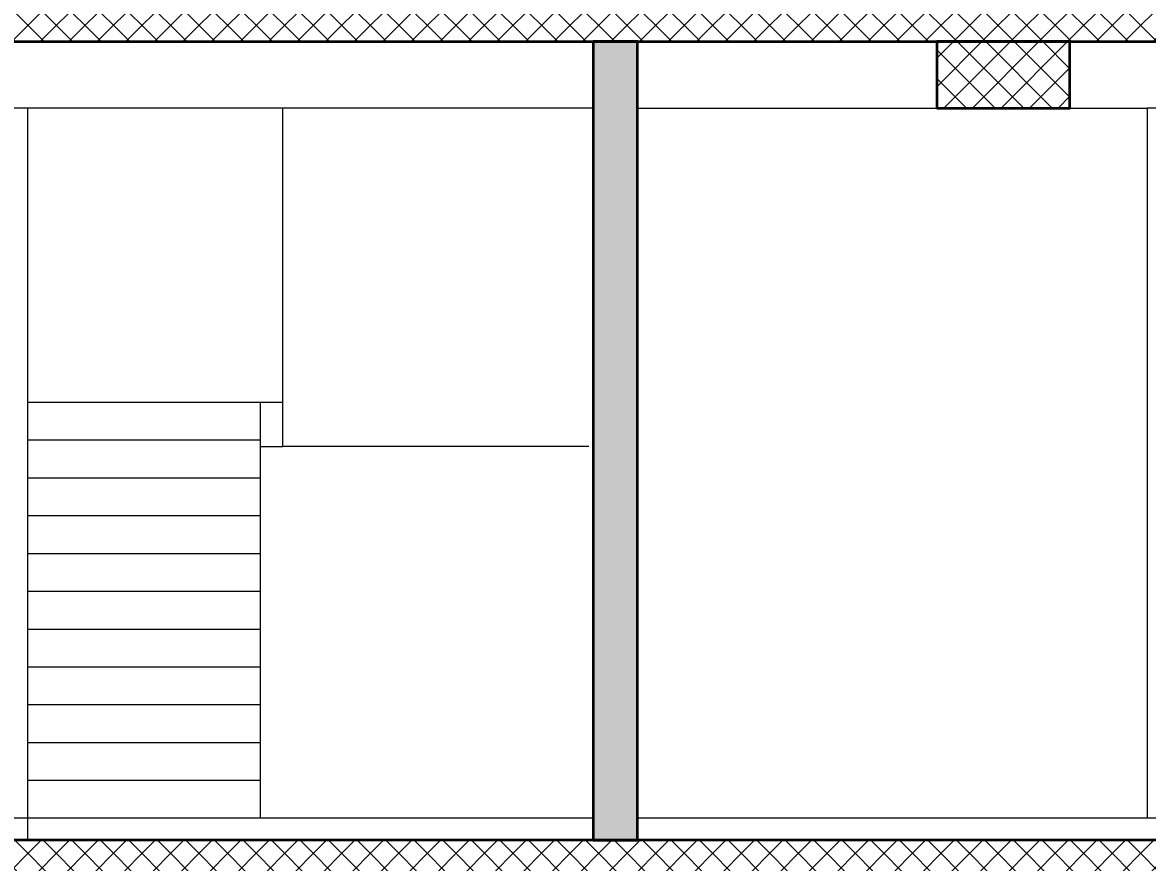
# Model space of a CAD drawing. Header units: millimetres. Extents: x -15634 to 67596, y -3027 to 55843.
# Drawn here: x 17221 to 22294, y 8196 to 11982 of the extents above; entities that cross this region are included whole.
import ezdxf

# ---------------------------------------------------------------- set-up
doc = ezdxf.new("R2010")
doc.units = ezdxf.units.MM
doc.header["$MEASUREMENT"] = 0
doc.set_wipeout_variables(frame=1)
doc.linetypes.add('Wipeout_Contour', pattern=[1000, 0, -1000])
for name, color, linetype in [('Dimensioning - General', 7, 'Continuous'), ('Structural - Bearing', 7, 'Continuous'), ('Structural - Combined', 7, 'Continuous')]:
    doc.layers.add(name, color=color, linetype=linetype)
for name, color, linetype, lineweight, true_color in [('Dimensioning - General_Pen_No__61', 7, 'Continuous', 20, 0x6a6a6a), ('Dimensioning - General_Pen_No__88', 7, 'Continuous', 20, 0xfd4435), ('Structural - Bearing_Pen_No__61', 7, 'Continuous', 20, 0x6a6a6a), ('Structural - Bearing_Pen_No__82', 7, 'Continuous', 20, 0xaaaaaa), ('Structural - Combined_Pen_No__82', 7, 'Continuous', 20, 0xaaaaaa)]:
    doc.layers.add(name, color=color, linetype=linetype, lineweight=lineweight, true_color=true_color)
for name, color, linetype, lineweight in [('Structural - Bearing_Pen_No__1', 7, 'Continuous', 13), ('Structural - Bearing_Pen_No__101', 252, 'Continuous', 13), ('Structural - Bearing_Pen_No__7', 7, 'Continuous', 35)]:
    doc.layers.add(name, color=color, linetype=linetype, lineweight=lineweight)
doc.styles.add('GENERATED_STYLE_6', font='calibril.ttf')
doc.dimstyles.new('GENERATED_STYLE__3', dxfattribs={"dimtxt": 195.999997, "dimasz": 106.4, "dimexe": 0.18, "dimexo": 0.0625, "dimgap": 0.09, "dimtad": 1, "dimdec": 0, "dimlfac": 0.1, "dimzin": 0, "dimdsep": 46, "dimtxsty": 'GENERATED_STYLE_6', "dimblk": 'ARROWHEAD_2', "dimblk1": 'ARROWHEAD_2', "dimblk2": 'ARROWHEAD_2', "dimcen": 0.09, "dimse1": 1, "dimse2": 1, "dimclrd": 256, "dimclre": 256, "dimclrt": 256, "dimadec": 0, "dimazin": 0, "dimtfac": 1, "dimtdec": 4, "dimtmove": 0, "dimatfit": 3, "dimfxl": 1, "dimtolj": 1, "dimtzin": 0, "dimarcsym": 0})
pattern_1 = [(45, (0, 0), (-64.34671, 64.34671), []), (135, (0, 0), (64.34671, 64.34671), [])]

# ---------------------------------------------------------------- blocks, each defined once
blk = doc.blocks.new('*D81')
at = {"layer": 'Dimensioning - General_Pen_No__61', "color": 251, "linetype": 'Continuous', "lineweight": 20, "true_color": 0x6a6a6a, "transparency": 16777216}
for p, q in [((27454.4, 8336), (27594.4, 8255.2)), ((27629.4, 8295.6), (27419.4, 8295.6)), ((27524.4, 8095.6), (27524.4, 8295.6)), ((27454.4, 8136), (27594.4, 8055.2)), ((27629.4, 8095.6), (27419.4, 8095.6))]:
    blk.add_line(p, q, dxfattribs=at)
blk = doc.blocks.new('ARROWHEAD_2')
at = {"color": 0, "linetype": 'Continuous', "lineweight": 0}
for p, q in [((-0.378, -0.655), (0.378, 0.655)), ((0, 0), (-1, 0))]:
    blk.add_line(p, q, dxfattribs=at)
blk = doc.blocks.new('*D82')
at = {"layer": 'Dimensioning - General_Pen_No__61', "color": 251, "linetype": 'Continuous', "lineweight": 20, "true_color": 0x6a6a6a, "transparency": 16777216}
for p, q in [((27594.4, 11555.2), (27454.4, 11636)), ((27524.4, 11595.6), (27524.4, 11664.1)), ((27629.4, 11595.6), (27419.4, 11595.6)), ((27524.4, 8295.6), (27524.4, 11595.6)), ((27454.4, 8336), (27594.4, 8255.2)), ((27629.4, 8295.6), (27419.4, 8295.6))]:
    blk.add_line(p, q, dxfattribs=at)
at = {"layer": 'Dimensioning - General_Pen_No__88', "color": 20, "lineweight": 20, "true_color": 0xfd4435, "transparency": 16777216, "char_height": 196, "attachment_point": 7, "rotation": 90, "style": 'GENERATED_STYLE_6'}
for s, insert in [('\\A1;{\\pql;\\fCalibri Light|b0|i0|c0|p34;330}', (27485.2, 9707.3)), ('\\A1;{\\pql;\\fCalibri Light|b0|i0|c0|p34;20}', (27485.2, 8336.1))]:
    blk.add_mtext(s, dxfattribs=dict(at, insert=insert))
blk = doc.blocks.new('*D88')
at = {"layer": 'Dimensioning - General_Pen_No__61', "color": 251, "linetype": 'Continuous', "lineweight": 20, "true_color": 0x6a6a6a, "transparency": 16777216}
for p, q in [((28004.4, 8336), (28144.4, 8255.2)), ((28179.4, 8295.6), (27969.4, 8295.6)), ((28074.4, 8095.6), (28074.4, 8295.6)), ((28004.4, 8136), (28144.4, 8055.2)), ((28179.4, 8095.6), (27969.4, 8095.6))]:
    blk.add_line(p, q, dxfattribs=at)
blk = doc.blocks.new('*D89')
at = {"layer": 'Dimensioning - General_Pen_No__61', "color": 251, "linetype": 'Continuous', "lineweight": 20, "true_color": 0x6a6a6a, "transparency": 16777216}
for p, q in [((28004.4, 11936), (28144.4, 11855.2)), ((28179.4, 11895.6), (27969.4, 11895.6)), ((28074.4, 8295.6), (28074.4, 11895.6)), ((28004.4, 8336), (28144.4, 8255.2)), ((28179.4, 8295.6), (27969.4, 8295.6))]:
    blk.add_line(p, q, dxfattribs=at)
at = {"layer": 'Dimensioning - General_Pen_No__88', "color": 20, "lineweight": 20, "true_color": 0xfd4435, "transparency": 16777216, "char_height": 196, "attachment_point": 7, "rotation": 90, "style": 'GENERATED_STYLE_6'}
for s, insert in [('\\A1;{\\pql;\\fCalibri Light|b0|i0|c0|p34;20}', (28035.2, 11537.4)), ('\\A1;{\\pql;\\fCalibri Light|b0|i0|c0|p34;360}', (28035.2, 9857.3))]:
    blk.add_mtext(s, dxfattribs=dict(at, insert=insert))
blk = doc.blocks.new('*D90')
at = {"layer": 'Dimensioning - General_Pen_No__61', "color": 251, "linetype": 'Continuous', "lineweight": 20, "true_color": 0x6a6a6a, "transparency": 16777216}
for p, q in [((28004.4, 12136), (28144.4, 12055.2)), ((28179.4, 12095.6), (27969.4, 12095.6)), ((28074.4, 11895.6), (28074.4, 12095.6)), ((28004.4, 11936), (28144.4, 11855.2)), ((28179.4, 11895.6), (27969.4, 11895.6))]:
    blk.add_line(p, q, dxfattribs=at)
blk = doc.blocks.new('*D121')
at = {"layer": 'Dimensioning - General_Pen_No__61', "color": 251, "linetype": 'Continuous', "lineweight": 20, "true_color": 0x6a6a6a, "transparency": 16777216}
for p, q in [((28624.4, 5625.6), (28624.4, 8295.6)), ((28554.4, 5666), (28694.4, 5585.2)), ((28729.4, 5625.6), (28519.4, 5625.6)), ((28624.4, 2955.6), (28624.4, 5625.6)), ((28554.4, 2996), (28694.4, 2915.2)), ((28729.4, 2955.6), (28519.4, 2955.6)), ((28624.4, 495.6), (28624.4, 2955.6))]:
    blk.add_line(p, q, dxfattribs=at)
at = {"layer": 'Dimensioning - General_Pen_No__88', "color": 20, "lineweight": 20, "true_color": 0xfd4435, "transparency": 16777216, "insert": (28585.2, 4052.3), "char_height": 196, "attachment_point": 7, "rotation": 90, "style": 'GENERATED_STYLE_6'}
blk.add_mtext('\\A1;{\\pql;\\fCalibri Light|b0|i0|c0|p34;267}', dxfattribs=at)
blk = doc.blocks.new('*D122')
at = {"layer": 'Dimensioning - General_Pen_No__61', "color": 251, "linetype": 'Continuous', "lineweight": 20, "true_color": 0x6a6a6a, "transparency": 16777216}
for p, q in [((28554.4, 8336), (28694.4, 8255.2)), ((28729.4, 8295.6), (28519.4, 8295.6)), ((28624.4, 5625.6), (28624.4, 8295.6)), ((28554.4, 5666), (28694.4, 5585.2))]:
    blk.add_line(p, q, dxfattribs=at)
at = {"layer": 'Dimensioning - General_Pen_No__88', "color": 20, "lineweight": 20, "true_color": 0xfd4435, "transparency": 16777216, "insert": (28585.2, 6722.3), "char_height": 196, "attachment_point": 7, "rotation": 90, "style": 'GENERATED_STYLE_6'}
blk.add_mtext('\\A1;{\\pql;\\fCalibri Light|b0|i0|c0|p34;267}', dxfattribs=at)
blk = doc.blocks.new('*D123')
at = {"layer": 'Dimensioning - General_Pen_No__61', "color": 251, "linetype": 'Continuous', "lineweight": 20, "true_color": 0x6a6a6a, "transparency": 16777216}
for p, q in [((28554.4, 12136), (28694.4, 12055.2)), ((28729.4, 12095.6), (28519.4, 12095.6)), ((28624.4, 8295.6), (28624.4, 12095.6)), ((28554.4, 8336), (28694.4, 8255.2)), ((28729.4, 8295.6), (28519.4, 8295.6))]:
    blk.add_line(p, q, dxfattribs=at)
at = {"layer": 'Dimensioning - General_Pen_No__88', "color": 20, "lineweight": 20, "true_color": 0xfd4435, "transparency": 16777216, "insert": (28585.2, 9957.3), "char_height": 196, "attachment_point": 7, "rotation": 90, "style": 'GENERATED_STYLE_6'}
blk.add_mtext('\\A1;{\\pql;\\fCalibri Light|b0|i0|c0|p34;380}', dxfattribs=at)
blk = doc.blocks.new('*D177')
at = {"layer": 'Dimensioning - General_Pen_No__61', "color": 251, "linetype": 'Continuous', "lineweight": 20, "true_color": 0x6a6a6a, "transparency": 16777216}
for p, q in [((34964.9, 8336), (35104.9, 8255.2)), ((35139.9, 8295.6), (34929.9, 8295.6)), ((35034.9, 8095.6), (35034.9, 8295.6)), ((34964.9, 8136), (35104.9, 8055.2)), ((35139.9, 8095.6), (34929.9, 8095.6))]:
    blk.add_line(p, q, dxfattribs=at)
blk = doc.blocks.new('*D178')
at = {"layer": 'Dimensioning - General_Pen_No__61', "color": 251, "linetype": 'Continuous', "lineweight": 20, "true_color": 0x6a6a6a, "transparency": 16777216}
for p, q in [((35104.9, 11555.2), (34964.9, 11636)), ((35034.9, 11595.6), (35034.9, 11664.1)), ((35139.9, 11595.6), (34929.9, 11595.6)), ((35034.9, 8295.6), (35034.9, 11595.6)), ((34964.9, 8336), (35104.9, 8255.2)), ((35139.9, 8295.6), (34929.9, 8295.6))]:
    blk.add_line(p, q, dxfattribs=at)
at = {"layer": 'Dimensioning - General_Pen_No__88', "color": 20, "lineweight": 20, "true_color": 0xfd4435, "transparency": 16777216, "char_height": 196, "attachment_point": 7, "rotation": 90, "style": 'GENERATED_STYLE_6'}
for s, insert in [('\\A1;{\\pql;\\fCalibri Light|b0|i0|c0|p34;330}', (34995.7, 9707.3)), ('\\A1;{\\pql;\\fCalibri Light|b0|i0|c0|p34;20}', (34995.7, 8336.1))]:
    blk.add_mtext(s, dxfattribs=dict(at, insert=insert))
blk = doc.blocks.new('*D184')
at = {"layer": 'Dimensioning - General_Pen_No__61', "color": 251, "linetype": 'Continuous', "lineweight": 20, "true_color": 0x6a6a6a, "transparency": 16777216}
for p, q in [((35514.9, 8336), (35654.9, 8255.2)), ((35689.9, 8295.6), (35479.9, 8295.6)), ((35584.9, 8095.6), (35584.9, 8295.6)), ((35514.9, 8136), (35654.9, 8055.2)), ((35689.9, 8095.6), (35479.9, 8095.6))]:
    blk.add_line(p, q, dxfattribs=at)
blk = doc.blocks.new('*D185')
at = {"layer": 'Dimensioning - General_Pen_No__61', "color": 251, "linetype": 'Continuous', "lineweight": 20, "true_color": 0x6a6a6a, "transparency": 16777216}
for p, q in [((35514.9, 11936), (35654.9, 11855.2)), ((35689.9, 11895.6), (35479.9, 11895.6)), ((35584.9, 8295.6), (35584.9, 11895.6)), ((35514.9, 8336), (35654.9, 8255.2)), ((35689.9, 8295.6), (35479.9, 8295.6))]:
    blk.add_line(p, q, dxfattribs=at)
at = {"layer": 'Dimensioning - General_Pen_No__88', "color": 20, "lineweight": 20, "true_color": 0xfd4435, "transparency": 16777216, "char_height": 196, "attachment_point": 7, "rotation": 90, "style": 'GENERATED_STYLE_6'}
for s, insert in [('\\A1;{\\pql;\\fCalibri Light|b0|i0|c0|p34;20}', (35545.7, 11537.4)), ('\\A1;{\\pql;\\fCalibri Light|b0|i0|c0|p34;360}', (35545.7, 9857.3))]:
    blk.add_mtext(s, dxfattribs=dict(at, insert=insert))
blk = doc.blocks.new('*D186')
at = {"layer": 'Dimensioning - General_Pen_No__61', "color": 251, "linetype": 'Continuous', "lineweight": 20, "true_color": 0x6a6a6a, "transparency": 16777216}
for p, q in [((35514.9, 12136), (35654.9, 12055.2)), ((35689.9, 12095.6), (35479.9, 12095.6)), ((35584.9, 11895.6), (35584.9, 12095.6)), ((35514.9, 11936), (35654.9, 11855.2)), ((35689.9, 11895.6), (35479.9, 11895.6))]:
    blk.add_line(p, q, dxfattribs=at)
blk = doc.blocks.new('*D217')
at = {"layer": 'Dimensioning - General_Pen_No__61', "color": 251, "linetype": 'Continuous', "lineweight": 20, "true_color": 0x6a6a6a, "transparency": 16777216}
for p, q in [((36134.9, 5625.6), (36134.9, 8295.6)), ((36064.9, 5666), (36204.9, 5585.2)), ((36239.9, 5625.6), (36029.9, 5625.6)), ((36134.9, 2955.6), (36134.9, 5625.6)), ((36064.9, 2996), (36204.9, 2915.2)), ((36239.9, 2955.6), (36029.9, 2955.6)), ((36134.9, 495.6), (36134.9, 2955.6))]:
    blk.add_line(p, q, dxfattribs=at)
at = {"layer": 'Dimensioning - General_Pen_No__88', "color": 20, "lineweight": 20, "true_color": 0xfd4435, "transparency": 16777216, "insert": (36095.7, 4052.3), "char_height": 196, "attachment_point": 7, "rotation": 90, "style": 'GENERATED_STYLE_6'}
blk.add_mtext('\\A1;{\\pql;\\fCalibri Light|b0|i0|c0|p34;267}', dxfattribs=at)
blk = doc.blocks.new('*D218')
at = {"layer": 'Dimensioning - General_Pen_No__61', "color": 251, "linetype": 'Continuous', "lineweight": 20, "true_color": 0x6a6a6a, "transparency": 16777216}
for p, q in [((36064.9, 8336), (36204.9, 8255.2)), ((36239.9, 8295.6), (36029.9, 8295.6)), ((36134.9, 5625.6), (36134.9, 8295.6)), ((36064.9, 5666), (36204.9, 5585.2))]:
    blk.add_line(p, q, dxfattribs=at)
at = {"layer": 'Dimensioning - General_Pen_No__88', "color": 20, "lineweight": 20, "true_color": 0xfd4435, "transparency": 16777216, "insert": (36095.7, 6722.3), "char_height": 196, "attachment_point": 7, "rotation": 90, "style": 'GENERATED_STYLE_6'}
blk.add_mtext('\\A1;{\\pql;\\fCalibri Light|b0|i0|c0|p34;267}', dxfattribs=at)
blk = doc.blocks.new('*D219')
at = {"layer": 'Dimensioning - General_Pen_No__61', "color": 251, "linetype": 'Continuous', "lineweight": 20, "true_color": 0x6a6a6a, "transparency": 16777216}
for p, q in [((36064.9, 12136), (36204.9, 12055.2)), ((36239.9, 12095.6), (36029.9, 12095.6)), ((36134.9, 8295.6), (36134.9, 12095.6)), ((36064.9, 8336), (36204.9, 8255.2)), ((36239.9, 8295.6), (36029.9, 8295.6))]:
    blk.add_line(p, q, dxfattribs=at)
at = {"layer": 'Dimensioning - General_Pen_No__88', "color": 20, "lineweight": 20, "true_color": 0xfd4435, "transparency": 16777216, "insert": (36095.7, 9957.3), "char_height": 196, "attachment_point": 7, "rotation": 90, "style": 'GENERATED_STYLE_6'}
blk.add_mtext('\\A1;{\\pql;\\fCalibri Light|b0|i0|c0|p34;380}', dxfattribs=at)

msp = doc.modelspace()

# ---------------------------------------------------------------- hatches: boundary and pattern name
at = {"layer": 'Structural - Bearing_Pen_No__1', "linetype": 'Continuous', "lineweight": 13}
h = msp.add_hatch(dxfattribs=at)
h.set_pattern_fill('CONCRETE_BLOCK', style=0, pattern_type=2)
h.set_pattern_definition(pattern_1)
h.paths.add_polyline_path([(-655.6, 11895.6), (44144.4, 11895.6), (44144.4, 12095.6), (-655.6, 12095.6)])
h = msp.add_hatch(dxfattribs=at)
h.set_pattern_fill('CONCRETE_BLOCK', style=0, pattern_type=2)
h.set_pattern_definition(pattern_1)
h.paths.add_polyline_path([(21344.4, 11595.6), (21944.4, 11595.6), (21944.4, 11895.6), (21344.4, 11895.6)])

# ---------------------------------------------------------------- linework, layer by layer
at = {"layer": 'Structural - Bearing_Pen_No__1', "color": 7, "linetype": 'Continuous', "lineweight": 13}
for p, q in [((-655.6, 11895.6), (44144.4, 11895.6)), ((19994.4, 8295.6), (19994.4, 11595.6)), ((19994.4, 8295.6), (29744.4, 8295.6))]:
    msp.add_line(p, q, dxfattribs=at)
at = {"layer": 'Structural - Bearing_Pen_No__61', "color": 251, "linetype": 'Continuous', "lineweight": 20, "true_color": 0x6a6a6a}
msp.add_lwpolyline([(29744.4, 8395.6), (19994.4, 8395.6)], dxfattribs=at)
at = {"layer": 'Structural - Bearing_Pen_No__7', "color": 7, "linetype": 'Continuous', "lineweight": 35, "flags": 128}
for points in [[(-655.6, 11895.6), (44144.4, 11895.6), (44144.4, 12095.6), (-655.6, 12095.6)], [(21344.4, 11595.6), (21944.4, 11595.6), (21944.4, 11895.6), (21344.4, 11895.6)]]:
    msp.add_lwpolyline(points, close=True, dxfattribs=at)
at = {"layer": 'Structural - Bearing_Pen_No__82', "color": 253, "linetype": 'Continuous', "lineweight": 20, "true_color": 0xaaaaaa}
for p, q in [((19994.4, 11595.6), (21344.4, 11595.6)), ((21944.4, 11595.6), (22294.4, 11595.6)), ((22294.4, 8395.6), (22294.4, 11595.6)), ((26144.4, 11595.6), (22294.4, 11595.6))]:
    msp.add_line(p, q, dxfattribs=at)

# ---------------------------------------------------------------- wipeouts: each hides what was drawn before it
at = {"color": 254, "linetype": 'Wipeout_Contour', "lineweight": 0, "ltscale": 85925.399477}
msp.add_wipeout([(19794.4, 8395.6), (19793.4, 8395.6), (19793.4, 8295.6), (19794.4, 8295.6)], dxfattribs=at).dxf.layer = 'Structural - Bearing'
at = {"color": 254, "linetype": 'Wipeout_Contour', "lineweight": 0, "ltscale": 78763.617827}
msp.add_wipeout([(17244.4, 8395.6), (18294.4, 8395.6), (18294.4, 8566.1), (17244.4, 8566.1)], dxfattribs=at).dxf.layer = 'Structural - Combined'

# ---------------------------------------------------------------- next in the draw order: wipeouts: each hides what was drawn before it
at = {"color": 254, "linetype": 'Wipeout_Contour', "lineweight": 0, "ltscale": 79059.836086}
msp.add_wipeout([(18294.4, 8736.5), (17244.4, 8736.5), (17244.4, 8566.1), (18294.4, 8566.1)], dxfattribs=at).dxf.layer = 'Structural - Combined'

# ---------------------------------------------------------------- next in the draw order: wipeouts: each hides what was drawn before it
at = {"color": 254, "linetype": 'Wipeout_Contour', "lineweight": 0, "ltscale": 79360.80725}
msp.add_wipeout([(18294.4, 8907), (17244.4, 8907), (17244.4, 8736.5), (18294.4, 8736.5)], dxfattribs=at).dxf.layer = 'Structural - Combined'

# ---------------------------------------------------------------- next in the draw order: wipeouts: each hides what was drawn before it
at = {"color": 254, "linetype": 'Wipeout_Contour', "lineweight": 0, "ltscale": 79666.477637}
msp.add_wipeout([(18294.4, 9077.4), (17244.4, 9077.4), (17244.4, 8907), (18294.4, 8907)], dxfattribs=at).dxf.layer = 'Structural - Combined'

# ---------------------------------------------------------------- next in the draw order: wipeouts: each hides what was drawn before it
at = {"color": 254, "linetype": 'Wipeout_Contour', "lineweight": 0, "ltscale": 79976.793006}
msp.add_wipeout([(18294.4, 9247.9), (17244.4, 9247.9), (17244.4, 9077.4), (18294.4, 9077.4)], dxfattribs=at).dxf.layer = 'Structural - Combined'

# ---------------------------------------------------------------- next in the draw order: wipeouts: each hides what was drawn before it
at = {"color": 254, "linetype": 'Wipeout_Contour', "lineweight": 0, "ltscale": 80291.69964}
msp.add_wipeout([(18294.4, 9418.3), (17244.4, 9418.3), (17244.4, 9247.9), (18294.4, 9247.9)], dxfattribs=at).dxf.layer = 'Structural - Combined'

# ---------------------------------------------------------------- next in the draw order: wipeouts: each hides what was drawn before it
at = {"color": 254, "linetype": 'Wipeout_Contour', "lineweight": 0, "ltscale": 80611.143427}
msp.add_wipeout([(18294.4, 9588.8), (17244.4, 9588.8), (17244.4, 9418.3), (18294.4, 9418.3)], dxfattribs=at).dxf.layer = 'Structural - Combined'

# ---------------------------------------------------------------- next in the draw order: wipeouts: each hides what was drawn before it
at = {"color": 254, "linetype": 'Wipeout_Contour', "lineweight": 0, "ltscale": 80935.070874}
msp.add_wipeout([(18294.4, 9759.2), (17244.4, 9759.2), (17244.4, 9588.8), (18294.4, 9588.8)], dxfattribs=at).dxf.layer = 'Structural - Combined'

# ---------------------------------------------------------------- next in the draw order: wipeouts: each hides what was drawn before it
at = {"color": 254, "linetype": 'Wipeout_Contour', "lineweight": 0, "ltscale": 81263.427982}
msp.add_wipeout([(18294.4, 9929.7), (17244.4, 9929.7), (17244.4, 9759.2), (18294.4, 9759.2)], dxfattribs=at).dxf.layer = 'Structural - Combined'

# ---------------------------------------------------------------- next in the draw order: wipeouts: each hides what was drawn before it
at = {"color": 254, "linetype": 'Wipeout_Contour', "lineweight": 0, "ltscale": 81596.161455}
msp.add_wipeout([(18294.4, 10100.2), (17244.4, 10100.2), (17244.4, 9929.7), (18294.4, 9929.7)], dxfattribs=at).dxf.layer = 'Structural - Combined'

# ---------------------------------------------------------------- next in the draw order: wipeouts: each hides what was drawn before it
at = {"color": 254, "linetype": 'Wipeout_Contour', "lineweight": 0, "ltscale": 127513.290405}
msp.add_wipeout([(18294.4, 8295.6), (19793.4, 8295.6), (19793.4, 8395.6), (19775.4, 8395.6), (19775.4, 9970.6), (18294.4, 9970.6)], dxfattribs=at).dxf.layer = 'Structural - Bearing'
at = {"color": 254, "linetype": 'Wipeout_Contour', "lineweight": 0, "ltscale": 83901.386985}
msp.add_wipeout([(18294.4, 10070.6), (18394.4, 10070.6), (18394.4, 10270.6), (18294.4, 10270.6)], dxfattribs=at).dxf.layer = 'Structural - Combined'

# ---------------------------------------------------------------- next in the draw order: hatches: boundary and pattern name
at = {"layer": 'Structural - Bearing_Pen_No__1', "linetype": 'Continuous', "lineweight": 13}
h = msp.add_hatch(dxfattribs=at)
h.set_pattern_fill('CONCRETE_BLOCK', style=0, pattern_type=2)
h.set_pattern_definition(pattern_1)
h.paths.add_polyline_path([(-655.6, 8095.6), (44144.4, 8095.6), (44144.4, 8295.6), (-655.6, 8295.6)])

# ---------------------------------------------------------------- next in the draw order: linework, layer by layer
at = {"layer": 'Structural - Bearing_Pen_No__1', "color": 7, "linetype": 'Continuous', "lineweight": 13}
msp.add_line((16844.4, 8295.6), (19794.4, 8295.6), dxfattribs=at)
at = {"layer": 'Structural - Bearing_Pen_No__7', "color": 7, "linetype": 'Continuous', "lineweight": 35, "flags": 128}
msp.add_lwpolyline([(-655.6, 8095.6), (44144.4, 8095.6), (44144.4, 8295.6), (-655.6, 8295.6)], close=True, dxfattribs=at)
at = {"layer": 'Structural - Combined_Pen_No__82', "color": 253, "linetype": 'Continuous', "lineweight": 20, "true_color": 0xaaaaaa}
for p, q in [((17244.4, 9929.7), (18294.4, 9929.7)), ((18294.4, 9759.2), (18294.4, 9929.7)), ((17244.4, 9759.2), (18294.4, 9759.2)), ((18294.4, 9588.8), (18294.4, 9759.2)), ((17244.4, 9588.8), (18294.4, 9588.8)), ((18294.4, 9418.3), (18294.4, 9588.8)), ((17244.4, 9418.3), (18294.4, 9418.3)), ((18294.4, 9247.9), (18294.4, 9418.3)), ((17244.4, 9247.9), (18294.4, 9247.9)), ((18294.4, 9077.4), (18294.4, 9247.9)), ((17244.4, 9077.4), (18294.4, 9077.4)), ((18294.4, 8907), (18294.4, 9077.4)), ((17244.4, 8907), (18294.4, 8907)), ((18294.4, 8736.5), (18294.4, 8907)), ((17244.4, 8736.5), (18294.4, 8736.5)), ((18294.4, 8566.1), (18294.4, 8736.5)), ((17244.4, 8566.1), (18294.4, 8566.1)), ((18294.4, 8395.6), (18294.4, 8566.1))]:
    msp.add_line(p, q, dxfattribs=at)

# ---------------------------------------------------------------- next in the draw order: dimensions: what is measured, and where the dimension line sits
at = {"layer": 'Dimensioning - General', "color": 251, "linetype": 'Continuous', "lineweight": 20, "true_color": 0x6a6a6a}
for base, p1, p2, picture, middle in [((28074.4, 8295.6), (221, 8095.6), (210.5, 8295.6), '*D88', (27937.2, 7886.8)), ((28624.4, 8295.6), (2617.1, 5625.6), (2532.8, 8295.6), '*D122', (28487.2, 6946.4)), ((35584.9, 8295.6), (7731.5, 8095.6), (7721, 8295.6), '*D184', (35447.7, 7886.8)), ((36134.9, 8295.6), (10127.6, 5625.6), (10043.3, 8295.6), '*D218', (35997.7, 6946.4)), ((28624.4, 5625.6), (2627.7, 2955.6), (2617.1, 5625.6), '*D121', (28487.2, 4276.4)), ((36134.9, 5625.6), (10138.2, 2955.6), (10127.6, 5625.6), '*D217', (35997.7, 4276.4))]:
    dim = msp.add_linear_dim(base=base, p1=p1, p2=p2, angle=90, dimstyle='GENERATED_STYLE__3', dxfattribs=at)
    dim.commit()
    dim.dimension.update_dxf_attribs({"geometry": picture, "text_midpoint": middle, "dimtype": 160, "text_rotation": 90})

# ---------------------------------------------------------------- next in the draw order: wipeouts: each hides what was drawn before it
at = {"color": 254, "linetype": 'Wipeout_Contour', "lineweight": 0, "ltscale": 81933.217651}
msp.add_wipeout([(18294.4, 10270.6), (17244.4, 10270.6), (17244.4, 10100.2), (18294.4, 10100.2)], dxfattribs=at).dxf.layer = 'Structural - Combined'
at = {"color": 254, "linetype": 'Wipeout_Contour', "lineweight": 0, "ltscale": 65416.815713}
msp.add_wipeout([(18394.4, 10070.6), (19775.4, 10070.6), (19775.4, 10208.5)], dxfattribs=at).dxf.layer = 'Structural - Combined'

# ---------------------------------------------------------------- next in the draw order: linework, layer by layer
at = {"layer": 'Structural - Combined_Pen_No__82', "color": 253, "linetype": 'Continuous', "lineweight": 20, "true_color": 0xaaaaaa}
for p in [(17244.4, 10100.2), (18294.4, 9929.7)]:
    msp.add_line(p, (18294.4, 10100.2), dxfattribs=at)

# ---------------------------------------------------------------- next in the draw order: wipeouts: each hides what was drawn before it
at = {"color": 254, "linetype": 'Wipeout_Contour', "lineweight": 0, "ltscale": 86519.936463}
msp.add_wipeout([(18394.4, 10070.6), (19775.4, 10208.5), (19775.4, 10210.4), (18394.4, 10210.4)], dxfattribs=at).dxf.layer = 'Structural - Combined'

# ---------------------------------------------------------------- next in the draw order: linework, layer by layer
at = {"layer": 'Structural - Combined_Pen_No__82', "color": 253, "linetype": 'Continuous', "lineweight": 20, "true_color": 0xaaaaaa}
msp.add_line((18294.4, 10070.6), (18394.4, 10070.6), dxfattribs=at)

# ---------------------------------------------------------------- next in the draw order: wipeouts: each hides what was drawn before it
at = {"color": 254, "linetype": 'Wipeout_Contour', "lineweight": 0, "ltscale": 86671.718198}
msp.add_wipeout([(18394.4, 10210.4), (19775.4, 10210.4), (19775.4, 10212.7), (18394.4, 10380.9)], dxfattribs=at).dxf.layer = 'Structural - Combined'

# ---------------------------------------------------------------- next in the draw order: wipeouts: each hides what was drawn before it
at = {"color": 254, "linetype": 'Wipeout_Contour', "lineweight": 0, "ltscale": 65712.529528}
msp.add_wipeout([(18394.4, 10380.9), (19775.4, 10212.7), (19775.4, 10380.9)], dxfattribs=at).dxf.layer = 'Structural - Combined'

# ---------------------------------------------------------------- next in the draw order: wipeouts: each hides what was drawn before it
at = {"color": 254, "linetype": 'Wipeout_Contour', "lineweight": 0, "ltscale": 86996.81393}
msp.add_wipeout([(18394.4, 10380.9), (19775.4, 10380.9), (19775.4, 10383.2), (18394.4, 10551.5)], dxfattribs=at).dxf.layer = 'Structural - Combined'

# ---------------------------------------------------------------- next in the draw order: wipeouts: each hides what was drawn before it
at = {"color": 254, "linetype": 'Wipeout_Contour', "lineweight": 0, "ltscale": 65955.381753}
msp.add_wipeout([(18394.4, 10551.5), (19775.4, 10383.2), (19775.4, 10551.5)], dxfattribs=at).dxf.layer = 'Structural - Combined'

# ---------------------------------------------------------------- next in the draw order: wipeouts: each hides what was drawn before it
at = {"color": 254, "linetype": 'Wipeout_Contour', "lineweight": 0, "ltscale": 87326.035501}
msp.add_wipeout([(18394.4, 10551.5), (19775.4, 10551.5), (19775.4, 10553.8), (18394.4, 10722)], dxfattribs=at).dxf.layer = 'Structural - Combined'

# ---------------------------------------------------------------- next in the draw order: wipeouts: each hides what was drawn before it
at = {"color": 254, "linetype": 'Wipeout_Contour', "lineweight": 0, "ltscale": 111138.964647}
msp.add_wipeout([(19794.4, 10722), (18394.4, 10722), (19775.4, 10553.8), (19775.4, 10632.6), (19794.4, 10632.6)], dxfattribs=at).dxf.layer = 'Structural - Combined'

# ---------------------------------------------------------------- next in the draw order: wipeouts: each hides what was drawn before it
at = {"color": 254, "linetype": 'Wipeout_Contour', "lineweight": 0, "ltscale": 87812.46773}
msp.add_wipeout([(19775.4, 8395.6), (19794.4, 8395.6), (19794.4, 10532.6), (19775.4, 10532.6)], dxfattribs=at).dxf.layer = 'Structural - Bearing'
at = {"color": 254, "linetype": 'Wipeout_Contour', "lineweight": 0, "ltscale": 65180.576887}
msp.add_wipeout([(18394.4, 10722), (19794.4, 10722), (18394.4, 10892.5)], dxfattribs=at).dxf.layer = 'Structural - Combined'

# ---------------------------------------------------------------- next in the draw order: linework, layer by layer
at = {"layer": 'Structural - Bearing_Pen_No__61', "color": 251, "linetype": 'Continuous', "lineweight": 20, "true_color": 0x6a6a6a}
msp.add_lwpolyline([(19794.4, 8395.6), (16844.4, 8395.6)], dxfattribs=at)
at = {"layer": 'Structural - Combined_Pen_No__82', "color": 253, "linetype": 'Continuous', "lineweight": 20, "true_color": 0xaaaaaa}
msp.add_line((19775.4, 10070.6), (18394.4, 10070.6), dxfattribs=at)

# ---------------------------------------------------------------- next in the draw order: dimensions: what is measured, and where the dimension line sits
at = {"layer": 'Dimensioning - General', "color": 251, "linetype": 'Continuous', "lineweight": 20, "true_color": 0x6a6a6a}
for base, picture, middle in [((27524.4, 8295.6), '*D81', (27387.2, 8485.5)), ((35034.9, 8295.6), '*D177', (34897.7, 8485.5))]:
    dim = msp.add_linear_dim(base=base, p1=(-116.3, 8095.6), p2=(-62.1, 8295.6), angle=90, dimstyle='GENERATED_STYLE__3', dxfattribs=at)
    dim.commit()
    dim.dimension.update_dxf_attribs({"geometry": picture, "text_midpoint": middle, "dimtype": 160, "text_rotation": 90})

# ---------------------------------------------------------------- next in the draw order: wipeouts: each hides what was drawn before it
at = {"color": 254, "linetype": 'Wipeout_Contour', "lineweight": 0, "ltscale": 66482.477829}
msp.add_wipeout([(18394.4, 10892.5), (19794.4, 10722), (19794.4, 10892.5)], dxfattribs=at).dxf.layer = 'Structural - Combined'

# ---------------------------------------------------------------- next in the draw order: wipeouts: each hides what was drawn before it
at = {"color": 254, "linetype": 'Wipeout_Contour', "lineweight": 0, "ltscale": 65436.046406}
msp.add_wipeout([(18394.4, 10892.5), (19794.4, 10892.5), (18394.4, 11063)], dxfattribs=at).dxf.layer = 'Structural - Combined'

# ---------------------------------------------------------------- next in the draw order: wipeouts: each hides what was drawn before it
at = {"color": 254, "linetype": 'Wipeout_Contour', "lineweight": 0, "ltscale": 66734.273513}
msp.add_wipeout([(18394.4, 11063), (19794.4, 10892.5), (19794.4, 11063)], dxfattribs=at).dxf.layer = 'Structural - Combined'

# ---------------------------------------------------------------- next in the draw order: wipeouts: each hides what was drawn before it
at = {"color": 254, "linetype": 'Wipeout_Contour', "lineweight": 0, "ltscale": 65694.495497}
msp.add_wipeout([(18394.4, 11063), (19794.4, 11063), (18394.4, 11233.5)], dxfattribs=at).dxf.layer = 'Structural - Combined'

# ---------------------------------------------------------------- next in the draw order: wipeouts: each hides what was drawn before it
at = {"color": 254, "linetype": 'Wipeout_Contour', "lineweight": 0, "ltscale": 66989.023785}
msp.add_wipeout([(18394.4, 11233.5), (19794.4, 11063), (19794.4, 11233.5)], dxfattribs=at).dxf.layer = 'Structural - Combined'

# ---------------------------------------------------------------- next in the draw order: wipeouts: each hides what was drawn before it
at = {"color": 254, "linetype": 'Wipeout_Contour', "lineweight": 0, "ltscale": 65955.90403}
msp.add_wipeout([(18394.4, 11233.5), (19794.4, 11233.5), (18394.4, 11404)], dxfattribs=at).dxf.layer = 'Structural - Combined'

# ---------------------------------------------------------------- next in the draw order: wipeouts: each hides what was drawn before it
at = {"color": 254, "linetype": 'Wipeout_Contour', "lineweight": 0, "ltscale": 67246.70998}
msp.add_wipeout([(18394.4, 11404), (19794.4, 11233.5), (19794.4, 11404)], dxfattribs=at).dxf.layer = 'Structural - Combined'

# ---------------------------------------------------------------- next in the draw order: wipeouts: each hides what was drawn before it
at = {"color": 254, "linetype": 'Wipeout_Contour', "lineweight": 0, "ltscale": 66220.236747}
msp.add_wipeout([(18394.4, 11404), (19794.4, 11404), (18394.4, 11574.5)], dxfattribs=at).dxf.layer = 'Structural - Combined'

# ---------------------------------------------------------------- next in the draw order: wipeouts: each hides what was drawn before it
at = {"color": 254, "linetype": 'Wipeout_Contour', "lineweight": 0, "ltscale": 67507.283126}
msp.add_wipeout([(18394.4, 11574.5), (19794.4, 11404), (19794.4, 11574.5)], dxfattribs=at).dxf.layer = 'Structural - Combined'

# ---------------------------------------------------------------- next in the draw order: wipeouts: each hides what was drawn before it
at = {"color": 254, "linetype": 'Wipeout_Contour', "lineweight": 0, "ltscale": 67770.720517}
msp.add_wipeout([(18394.4, 11745.1), (19794.4, 11574.5), (19794.4, 11745.1)], dxfattribs=at).dxf.layer = 'Structural - Combined'

# ---------------------------------------------------------------- next in the draw order: hatches: boundary and pattern name
at = {"layer": 'Structural - Bearing_Pen_No__101', "linetype": 'Continuous', "lineweight": 13}
msp.add_hatch(color=252, dxfattribs=at).paths.add_polyline_path([(19994.4, 11895.6), (19794.4, 11895.6), (19794.4, 8295.6), (19994.4, 8295.6)])

# ---------------------------------------------------------------- next in the draw order: linework, layer by layer
at = {"layer": 'Structural - Bearing_Pen_No__1', "color": 7, "linetype": 'Continuous', "lineweight": 13}
msp.add_line((19794.4, 8295.6), (19794.4, 11595.6), dxfattribs=at)
at = {"layer": 'Structural - Bearing_Pen_No__7', "color": 7, "linetype": 'Continuous', "lineweight": 35, "flags": 128}
msp.add_lwpolyline([(19994.4, 11895.6), (19794.4, 11895.6), (19794.4, 8295.6), (19994.4, 8295.6)], close=True, dxfattribs=at)

# ---------------------------------------------------------------- next in the draw order: dimensions: what is measured, and where the dimension line sits
at = {"layer": 'Dimensioning - General', "color": 251, "linetype": 'Continuous', "lineweight": 20, "true_color": 0x6a6a6a}
for base, p1, p2, picture, middle in [((28074.4, 12095.6), (115.6, 11895.6), (115.6, 12095.6), '*D90', (27937.2, 11686.8)), ((35584.9, 12095.6), (7626.1, 11895.6), (7626.1, 12095.6), '*D186', (35447.7, 11686.8))]:
    dim = msp.add_linear_dim(base=base, p1=p1, p2=p2, angle=90, dimstyle='GENERATED_STYLE__3', dxfattribs=at)
    dim.commit()
    dim.dimension.update_dxf_attribs({"geometry": picture, "text_midpoint": middle, "dimtype": 160, "text_rotation": 90})

# ---------------------------------------------------------------- next in the draw order: wipeouts: each hides what was drawn before it
at = {"color": 254, "linetype": 'Wipeout_Contour', "lineweight": 0, "ltscale": 104635.569651}
msp.add_wipeout([(18394.4, 11595.6), (17244.4, 11595.6), (17244.4, 10170.6), (18394.4, 10170.6), (18394.4, 10280.9)], dxfattribs=at).dxf.layer = 'Structural - Bearing'

# ---------------------------------------------------------------- next in the draw order: linework, layer by layer
at = {"layer": 'Structural - Bearing_Pen_No__82', "color": 253, "linetype": 'Continuous', "lineweight": 20, "true_color": 0xaaaaaa}
for p, q in [((17244.4, 11595.6), (17144.4, 11595.6)), ((17244.4, 8295.6), (17244.4, 11595.6)), ((18394.4, 11595.6), (17244.4, 11595.6)), ((19794.4, 11595.6), (18394.4, 11595.6))]:
    msp.add_line(p, q, dxfattribs=at)
at = {"layer": 'Structural - Combined_Pen_No__82', "color": 253, "linetype": 'Continuous', "lineweight": 20, "true_color": 0xaaaaaa}
for p, q in [((18394.4, 11404), (18394.4, 11595.6)), ((18394.4, 11233.5), (18394.4, 11404)), ((18394.4, 11063), (18394.4, 11233.5)), ((18394.4, 10892.5), (18394.4, 11063)), ((18394.4, 10722), (18394.4, 10892.5)), ((18394.4, 10551.5), (18394.4, 10722)), ((18394.4, 10380.9), (18394.4, 10551.5)), ((18394.4, 10210.4), (18394.4, 10380.9)), ((17244.4, 10270.6), (18294.4, 10270.6)), ((18294.4, 10270.6), (18394.4, 10270.6)), ((18294.4, 10100.2), (18294.4, 10270.6)), ((18394.4, 10070.6), (18394.4, 10210.4))]:
    msp.add_line(p, q, dxfattribs=at)

# ---------------------------------------------------------------- next in the draw order: dimensions: what is measured, and where the dimension line sits
at = {"layer": 'Dimensioning - General', "color": 251, "linetype": 'Continuous', "lineweight": 20, "true_color": 0x6a6a6a}
for base, p1, p2, picture, middle in [((28624.4, 12095.6), (2532.8, 8295.6), (2570.2, 12095.6), '*D123', (28487.2, 10181.4)), ((36134.9, 12095.6), (10043.3, 8295.6), (10080.7, 12095.6), '*D219', (35997.7, 10181.4)), ((28074.4, 11895.6), (210.5, 8295.6), (115.6, 11895.6), '*D89', (27937.2, 10081.4)), ((35584.9, 11895.6), (7721, 8295.6), (7626.1, 11895.6), '*D185', (35447.7, 10081.4)), ((27524.4, 11595.6), (-62.1, 8295.6), (26844.4, 11595.6), '*D82', (27387.2, 9931.4)), ((35034.9, 11595.6), (-62.1, 8295.6), (26844.4, 11595.6), '*D178', (34897.7, 9931.4))]:
    dim = msp.add_linear_dim(base=base, p1=p1, p2=p2, angle=90, dimstyle='GENERATED_STYLE__3', dxfattribs=at)
    dim.commit()
    dim.dimension.update_dxf_attribs({"geometry": picture, "text_midpoint": middle, "dimtype": 160, "text_rotation": 90})

doc.saveas('drawing.dxf')
